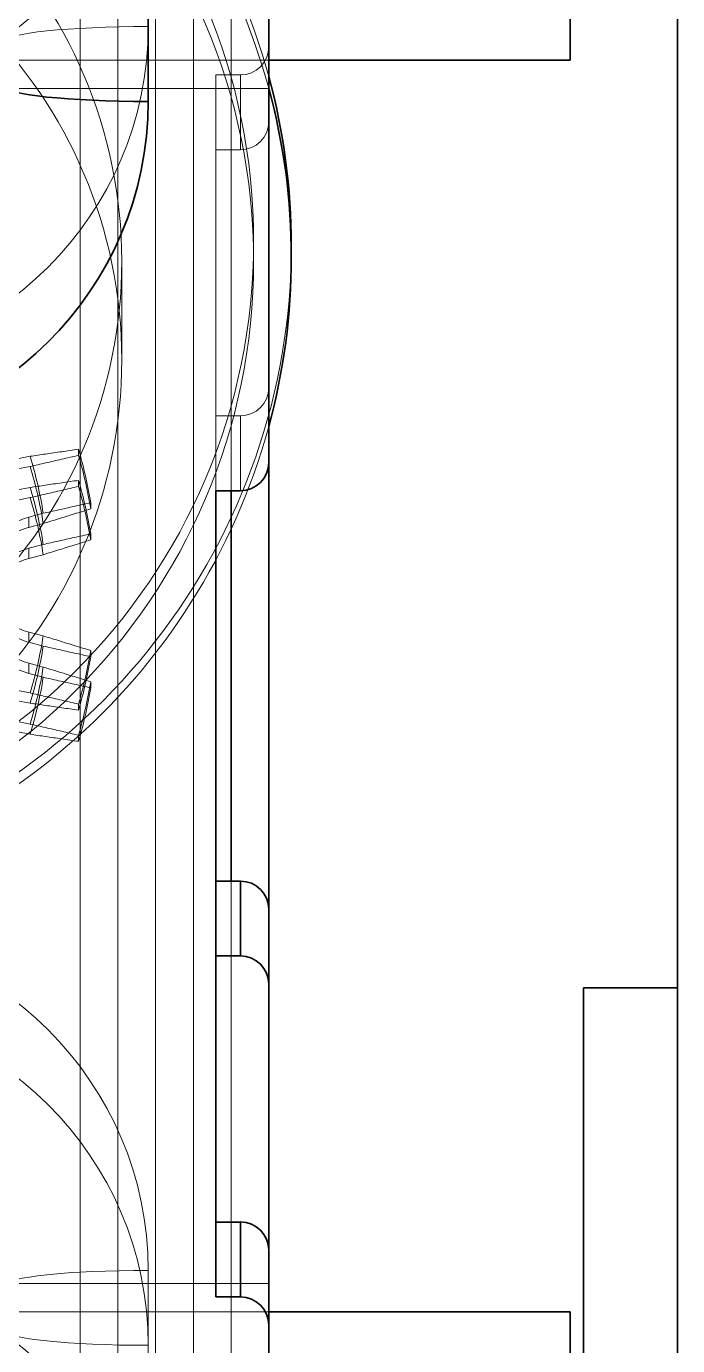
# Model space of a CAD drawing. Header units: millimetres. Extents: x 6115 to 12360, y 7255 to 12668.
# Drawn here: x 6190 to 6224.6, y 7711.3 to 7781.3 of the extents above; entities that cross this region are included whole.
import ezdxf

# ---------------------------------------------------------------- set-up
doc = ezdxf.new("R2010")
doc.units = ezdxf.units.MM
doc.layers.add('外形線', color=7, linetype='Continuous', lineweight=50)

msp = doc.modelspace()

# ---------------------------------------------------------------- linework, layer by layer
at = {"layer": '外形線', "linetype": 'Continuous', "lineweight": 35}
for p, q in [((6224.605, 10324.947), (6224.605, 7626.316)), ((6196.505, 7777.293), (6196.505, 7790.851)), ((6202.905, 7790.851), (6202.905, 7758.131)), ((6218.905, 7789.483), (6218.905, 7779.483)), ((6202.905, 7779.483), (6218.905, 7779.483)), ((6204.105, 7769.647), (6204.105, 7769.02)), ((6202.905, 7734.439), (6202.905, 7758.131)), ((6200.105, 7756.64), (6200.105, 7713.875)), ((6201.405, 7756.64), (6200.105, 7756.64)), ((6200.905, 7735.931), (6200.905, 7756.64)), ((6201.405, 7735.931), (6200.105, 7735.931)), ((6201.405, 7735.931), (6201.405, 7731.959)), ((6202.905, 7730.467), (6202.905, 7734.439)), ((6200.105, 7731.959), (6201.405, 7731.959)), ((6202.905, 7730.467), (6202.905, 7716.356)), ((6219.605, 7617.633), (6219.605, 7730.273)), ((6224.605, 7730.273), (6219.605, 7730.273)), ((6201.405, 7717.847), (6200.105, 7717.847)), ((6201.405, 7717.847), (6201.405, 7713.875)), ((6202.905, 7712.383), (6202.905, 7716.356)), ((6200.105, 7713.875), (6201.405, 7713.875)), ((6202.905, 7713.087), (6218.905, 7713.087)), ((6218.905, 7713.087), (6218.905, 7703.349)), ((6202.905, 7712.383), (6202.905, 7679.664))]:
    msp.add_line(p, q, dxfattribs=at).dxf.unprotected_set("ltscale", 0)
at = {"layer": '外形線', "linetype": 'Continuous', "lineweight": 18}
for p, q in [((6194.905, 7651.13), (6194.905, 10321.421)), ((6192.905, 7650.816), (6192.905, 10321.107)), ((6196.905, 10321.107), (6196.905, 7651.234)), ((6198.905, 7650.607), (6198.905, 7819.712)), ((6200.905, 7756.64), (6200.905, 7819.712)), ((6188.905, 7779.483), (6202.905, 7779.483)), ((6200.105, 7778.695), (6200.105, 7774.723)), ((6200.105, 7778.695), (6201.405, 7778.695)), ((6201.405, 7774.723), (6201.405, 7778.695)), ((6188.833, 7777.983), (6202.905, 7777.983)), ((6200.105, 7774.723), (6200.105, 7760.612)), ((6201.405, 7774.723), (6200.105, 7774.723)), ((6195.105, 7763.585), (6195.105, 7768.811)), ((6200.105, 7760.612), (6200.105, 7756.64)), ((6200.105, 7760.612), (6201.405, 7760.612)), ((6201.405, 7756.64), (6201.405, 7760.612)), ((6189.476, 7758.323), (6190.242, 7758.467)), ((6192.81, 7758.841), (6192.81, 7758.515)), ((6190.242, 7757.923), (6189.476, 7757.779)), ((6192.81, 7757.19), (6192.81, 7756.864)), ((6189.476, 7756.671), (6190.242, 7756.815)), ((6190.242, 7756.272), (6189.476, 7756.128)), ((6193.461, 7755.68), (6193.461, 7756.006)), ((6190.936, 7755.442), (6190.183, 7755.241)), ((6190.183, 7754.698), (6190.183, 7755.241)), ((6190.183, 7754.698), (6190.936, 7754.898)), ((6193.461, 7754.028), (6193.461, 7754.354)), ((6190.936, 7753.79), (6190.183, 7753.59)), ((6190.183, 7753.046), (6190.183, 7753.59)), ((6190.183, 7753.046), (6190.936, 7753.247)), ((6190.183, 7748.598), (6190.183, 7749.141)), ((6190.183, 7749.141), (6190.936, 7748.94)), ((6190.936, 7748.397), (6190.183, 7748.598)), ((6193.461, 7748.159), (6193.461, 7747.833)), ((6190.183, 7747.49), (6190.936, 7747.289)), ((6190.183, 7746.946), (6190.183, 7747.49)), ((6190.936, 7746.745), (6190.183, 7746.946)), ((6193.461, 7746.507), (6193.461, 7746.181)), ((6190.242, 7745.915), (6189.476, 7746.059)), ((6189.476, 7745.516), (6190.242, 7745.372)), ((6192.81, 7744.997), (6192.81, 7745.323)), ((6190.242, 7744.264), (6189.476, 7744.408)), ((6189.476, 7743.864), (6190.242, 7743.72)), ((6192.81, 7743.346), (6192.81, 7743.672)), ((6200.905, 7647.889), (6200.905, 7735.931)), ((6196.505, 7715.278), (6196.505, 7711.306)), ((6188.833, 7714.587), (6202.905, 7714.587)), ((6188.905, 7713.087), (6202.905, 7713.087)), ((6196.505, 7697.747), (6196.505, 7711.306))]:
    msp.add_line(p, q, dxfattribs=at).dxf.unprotected_set("ltscale", 0)
for points in [[(6190.242, 7758.467), (6190.343, 7758.482), (6190.445, 7758.496), (6190.547, 7758.511), (6190.65, 7758.526), (6190.753, 7758.541), (6190.857, 7758.557), (6190.961, 7758.572), (6191.066, 7758.587), (6191.171, 7758.602), (6191.276, 7758.618), (6191.383, 7758.633), (6191.489, 7758.649), (6191.596, 7758.664), (6191.704, 7758.68), (6191.812, 7758.696), (6191.921, 7758.712), (6192.03, 7758.728), (6192.14, 7758.744), (6192.25, 7758.76), (6192.361, 7758.776), (6192.473, 7758.792), (6192.584, 7758.809), (6192.697, 7758.825), (6192.81, 7758.841)], [(6192.81, 7758.515), (6192.697, 7758.489), (6192.584, 7758.463), (6192.473, 7758.438), (6192.361, 7758.412), (6192.25, 7758.386), (6192.14, 7758.361), (6192.03, 7758.336), (6191.921, 7758.31), (6191.812, 7758.285), (6191.704, 7758.26), (6191.596, 7758.236), (6191.489, 7758.211), (6191.383, 7758.186), (6191.276, 7758.162), (6191.171, 7758.137), (6191.066, 7758.113), (6190.961, 7758.089), (6190.857, 7758.065), (6190.753, 7758.041), (6190.65, 7758.017), (6190.547, 7757.994), (6190.445, 7757.97), (6190.343, 7757.947), (6190.242, 7757.923)], [(6190.242, 7756.815), (6190.343, 7756.83), (6190.445, 7756.845), (6190.547, 7756.86), (6190.65, 7756.875), (6190.753, 7756.89), (6190.857, 7756.905), (6190.961, 7756.92), (6191.066, 7756.935), (6191.171, 7756.951), (6191.276, 7756.966), (6191.383, 7756.982), (6191.489, 7756.997), (6191.596, 7757.013), (6191.704, 7757.029), (6191.812, 7757.044), (6191.921, 7757.06), (6192.03, 7757.076), (6192.14, 7757.092), (6192.25, 7757.108), (6192.361, 7757.124), (6192.473, 7757.141), (6192.584, 7757.157), (6192.697, 7757.173), (6192.81, 7757.19)], [(6192.81, 7756.864), (6192.697, 7756.838), (6192.584, 7756.812), (6192.473, 7756.786), (6192.361, 7756.76), (6192.25, 7756.735), (6192.14, 7756.709), (6192.03, 7756.684), (6191.921, 7756.659), (6191.812, 7756.634), (6191.704, 7756.609), (6191.596, 7756.584), (6191.489, 7756.559), (6191.383, 7756.535), (6191.276, 7756.51), (6191.171, 7756.486), (6191.066, 7756.462), (6190.961, 7756.438), (6190.857, 7756.414), (6190.753, 7756.39), (6190.65, 7756.366), (6190.547, 7756.342), (6190.445, 7756.319), (6190.343, 7756.295), (6190.242, 7756.272)], [(6193.461, 7756.006), (6193.35, 7755.981), (6193.239, 7755.956), (6193.129, 7755.932), (6193.02, 7755.907), (6192.911, 7755.883), (6192.802, 7755.859), (6192.694, 7755.835), (6192.587, 7755.811), (6192.48, 7755.787), (6192.374, 7755.763), (6192.268, 7755.739), (6192.162, 7755.716), (6192.057, 7755.692), (6191.953, 7755.669), (6191.849, 7755.646), (6191.746, 7755.623), (6191.643, 7755.6), (6191.54, 7755.577), (6191.439, 7755.554), (6191.337, 7755.531), (6191.236, 7755.509), (6191.135, 7755.486), (6191.035, 7755.464), (6190.936, 7755.442)], [(6190.936, 7754.898), (6191.035, 7754.929), (6191.135, 7754.96), (6191.236, 7754.991), (6191.337, 7755.022), (6191.439, 7755.054), (6191.54, 7755.085), (6191.643, 7755.117), (6191.746, 7755.149), (6191.849, 7755.181), (6191.953, 7755.213), (6192.057, 7755.245), (6192.162, 7755.278), (6192.268, 7755.31), (6192.374, 7755.343), (6192.48, 7755.376), (6192.587, 7755.409), (6192.694, 7755.442), (6192.802, 7755.476), (6192.911, 7755.509), (6193.02, 7755.543), (6193.129, 7755.577), (6193.239, 7755.611), (6193.35, 7755.645), (6193.461, 7755.68)], [(6193.461, 7754.354), (6193.35, 7754.329), (6193.239, 7754.305), (6193.129, 7754.28), (6193.02, 7754.256), (6192.911, 7754.231), (6192.802, 7754.207), (6192.694, 7754.183), (6192.587, 7754.159), (6192.48, 7754.135), (6192.374, 7754.111), (6192.268, 7754.088), (6192.162, 7754.064), (6192.057, 7754.041), (6191.953, 7754.017), (6191.849, 7753.994), (6191.746, 7753.971), (6191.643, 7753.948), (6191.54, 7753.925), (6191.439, 7753.902), (6191.337, 7753.88), (6191.236, 7753.857), (6191.135, 7753.835), (6191.035, 7753.812), (6190.936, 7753.79)], [(6190.936, 7753.247), (6191.035, 7753.277), (6191.135, 7753.308), (6191.236, 7753.34), (6191.337, 7753.371), (6191.439, 7753.402), (6191.54, 7753.434), (6191.643, 7753.465), (6191.746, 7753.497), (6191.849, 7753.529), (6191.953, 7753.561), (6192.057, 7753.594), (6192.162, 7753.626), (6192.268, 7753.659), (6192.374, 7753.692), (6192.48, 7753.725), (6192.587, 7753.758), (6192.694, 7753.791), (6192.802, 7753.824), (6192.911, 7753.858), (6193.02, 7753.892), (6193.129, 7753.925), (6193.239, 7753.96), (6193.35, 7753.994), (6193.461, 7754.028)], [(6190.936, 7748.94), (6191.035, 7748.91), (6191.135, 7748.879), (6191.236, 7748.848), (6191.337, 7748.816), (6191.439, 7748.785), (6191.54, 7748.753), (6191.643, 7748.722), (6191.746, 7748.69), (6191.849, 7748.658), (6191.953, 7748.626), (6192.057, 7748.593), (6192.162, 7748.561), (6192.268, 7748.528), (6192.374, 7748.495), (6192.48, 7748.462), (6192.587, 7748.429), (6192.694, 7748.396), (6192.802, 7748.363), (6192.911, 7748.329), (6193.02, 7748.295), (6193.129, 7748.262), (6193.239, 7748.227), (6193.35, 7748.193), (6193.461, 7748.159)], [(6193.461, 7747.833), (6193.35, 7747.858), (6193.239, 7747.882), (6193.129, 7747.907), (6193.02, 7747.931), (6192.911, 7747.956), (6192.802, 7747.98), (6192.694, 7748.004), (6192.587, 7748.028), (6192.48, 7748.052), (6192.374, 7748.076), (6192.268, 7748.099), (6192.162, 7748.123), (6192.057, 7748.146), (6191.953, 7748.17), (6191.849, 7748.193), (6191.746, 7748.216), (6191.643, 7748.239), (6191.54, 7748.262), (6191.439, 7748.285), (6191.337, 7748.307), (6191.236, 7748.33), (6191.135, 7748.352), (6191.035, 7748.375), (6190.936, 7748.397)], [(6190.936, 7747.289), (6191.035, 7747.258), (6191.135, 7747.227), (6191.236, 7747.196), (6191.337, 7747.165), (6191.439, 7747.133), (6191.54, 7747.102), (6191.643, 7747.07), (6191.746, 7747.038), (6191.849, 7747.006), (6191.953, 7746.974), (6192.057, 7746.942), (6192.162, 7746.909), (6192.268, 7746.877), (6192.374, 7746.844), (6192.48, 7746.811), (6192.587, 7746.778), (6192.694, 7746.745), (6192.802, 7746.711), (6192.911, 7746.678), (6193.02, 7746.644), (6193.129, 7746.61), (6193.239, 7746.576), (6193.35, 7746.542), (6193.461, 7746.507)], [(6193.461, 7746.181), (6193.35, 7746.206), (6193.239, 7746.231), (6193.129, 7746.255), (6193.02, 7746.28), (6192.911, 7746.304), (6192.802, 7746.328), (6192.694, 7746.352), (6192.587, 7746.376), (6192.48, 7746.4), (6192.374, 7746.424), (6192.268, 7746.448), (6192.162, 7746.471), (6192.057, 7746.495), (6191.953, 7746.518), (6191.849, 7746.541), (6191.746, 7746.564), (6191.643, 7746.587), (6191.54, 7746.61), (6191.439, 7746.633), (6191.337, 7746.656), (6191.236, 7746.678), (6191.135, 7746.701), (6191.035, 7746.723), (6190.936, 7746.745)], [(6192.81, 7745.323), (6192.697, 7745.349), (6192.584, 7745.375), (6192.473, 7745.401), (6192.361, 7745.427), (6192.25, 7745.452), (6192.14, 7745.478), (6192.03, 7745.503), (6191.921, 7745.528), (6191.812, 7745.553), (6191.704, 7745.578), (6191.596, 7745.603), (6191.489, 7745.628), (6191.383, 7745.652), (6191.276, 7745.677), (6191.171, 7745.701), (6191.066, 7745.725), (6190.961, 7745.749), (6190.857, 7745.774), (6190.753, 7745.797), (6190.65, 7745.821), (6190.547, 7745.845), (6190.445, 7745.868), (6190.343, 7745.892), (6190.242, 7745.915)], [(6190.242, 7745.372), (6190.343, 7745.357), (6190.445, 7745.342), (6190.547, 7745.327), (6190.65, 7745.312), (6190.753, 7745.297), (6190.857, 7745.282), (6190.961, 7745.267), (6191.066, 7745.252), (6191.171, 7745.236), (6191.276, 7745.221), (6191.383, 7745.205), (6191.489, 7745.19), (6191.596, 7745.174), (6191.704, 7745.158), (6191.812, 7745.143), (6191.921, 7745.127), (6192.03, 7745.111), (6192.14, 7745.095), (6192.25, 7745.079), (6192.361, 7745.063), (6192.473, 7745.046), (6192.584, 7745.03), (6192.697, 7745.014), (6192.81, 7744.997)], [(6192.81, 7743.672), (6192.697, 7743.698), (6192.584, 7743.724), (6192.473, 7743.749), (6192.361, 7743.775), (6192.25, 7743.801), (6192.14, 7743.826), (6192.03, 7743.851), (6191.921, 7743.877), (6191.812, 7743.902), (6191.704, 7743.927), (6191.596, 7743.951), (6191.489, 7743.976), (6191.383, 7744.001), (6191.276, 7744.025), (6191.171, 7744.05), (6191.066, 7744.074), (6190.961, 7744.098), (6190.857, 7744.122), (6190.753, 7744.146), (6190.65, 7744.17), (6190.547, 7744.193), (6190.445, 7744.217), (6190.343, 7744.24), (6190.242, 7744.264)], [(6190.242, 7743.72), (6190.343, 7743.705), (6190.445, 7743.691), (6190.547, 7743.676), (6190.65, 7743.661), (6190.753, 7743.646), (6190.857, 7743.63), (6190.961, 7743.615), (6191.066, 7743.6), (6191.171, 7743.585), (6191.276, 7743.569), (6191.383, 7743.554), (6191.489, 7743.538), (6191.596, 7743.523), (6191.704, 7743.507), (6191.812, 7743.491), (6191.921, 7743.475), (6192.03, 7743.459), (6192.14, 7743.443), (6192.25, 7743.427), (6192.361, 7743.411), (6192.473, 7743.395), (6192.584, 7743.378), (6192.697, 7743.362), (6192.81, 7743.346)]]:
    msp.add_lwpolyline(points, dxfattribs=at).dxf.unprotected_set("ltscale", 0)
for centre, major_axis, ratio, start_param, end_param in [((6169.605, 7769.647), (-34.5, 0), 0.994522, 3.406115, 6.796093), ((6169.605, 7769.02), (34.5, 0), 0.994522, 0.264523, 3.6545), ((6178.338, 7795.376), (18.167, 0), 0.994522, 4.854148, 6.283185), ((6178.338, 7781.265), (18.167, 0), 0.994522, 4.712389, 6.283185), ((6196.505, 7780.47), (-7.6, 0), 0.104528, 4.712389, 6.283185), ((6201.405, 7780.187), (1.5, 0), 0.994522, 4.712389, 6.283185), ((6201.405, 7776.215), (1.5, 0), 0.994522, 4.712389, 6.283185), ((6169.605, 7769.647), (34.5, 0), 0.994522, 3.6545, 6.283185), ((6201.405, 7762.104), (1.5, 0), 0.994522, 4.712389, 6.283185), ((6169.605, 7769.02), (34.5, 0), 0.994522, 3.6545, 6.018663), ((6169.605, 7752.191), (21.58, 0), 0.994522, 0.152046, 0.296753), ((6169.605, 7752.082), (24.18, 0), 0.994522, 0.163888, 0.284911), ((6169.605, 7751.756), (24.18, 0), 0.994522, 0.163888, 0.284911), ((6169.605, 7751.648), (21.58, 0), 0.994522, 0.152046, 0.296753), ((6169.605, 7750.431), (24.18, 0), 0.994522, 0.163888, 0.284911), ((6169.605, 7750.54), (21.58, 0), 0.994522, 0.152046, 0.296753), ((6169.605, 7749.996), (21.58, 0), 0.994522, 0.152046, 0.296753), ((6169.605, 7750.105), (24.18, 0), 0.994522, 0.163888, 0.284911), ((6191.005, 7752.191), (-3.065, -0.826), 0.995254, 4.712389, 7.330383), ((6191.005, 7751.648), (-3.065, 0.826), 0.995254, 5.235988, 7.853982), ((6191.005, 7750.54), (-3.065, -0.826), 0.995254, 4.712389, 7.330383), ((6191.005, 7749.996), (-3.065, 0.826), 0.995254, 5.235988, 7.853982), ((6169.605, 7752.191), (21.58, 0), 0.994522, 5.986432, 6.131139), ((6169.605, 7751.648), (21.58, 0), 0.994522, 5.986432, 6.131139), ((6169.605, 7752.082), (24.18, 0), 0.994522, 5.998274, 6.119298), ((6169.605, 7750.54), (21.58, 0), 0.994522, 5.986432, 6.131139), ((6169.605, 7751.756), (24.18, 0), 0.994522, 5.998274, 6.119298), ((6169.605, 7749.996), (21.58, 0), 0.994522, 5.986432, 6.131139), ((6169.605, 7750.431), (24.18, 0), 0.994522, 5.998274, 6.119298), ((6169.605, 7750.105), (24.18, 0), 0.994522, 5.998274, 6.119298), ((6178.338, 7715.278), (18.167, 0), 0.994522, 0, 1.570796), ((6178.338, 7711.306), (18.167, 0), 0.994522, 0, 1.570796), ((6178.338, 7697.194), (18.167, 0), 0.994522, 0, 1.570796), ((6196.505, 7714.483), (-7.6, 0), 0.104528, 4.712389, 6.283185), ((6196.505, 7712.1), (-7.6, 0), 0.104528, 0, 1.570796)]:
    msp.add_ellipse(centre, major_axis=major_axis, ratio=ratio, start_param=start_param, end_param=end_param, dxfattribs=at).dxf.unprotected_set("ltscale", 0)
for centre, major_axis in [((6169.605, 7769.856), (-32.5, 0)), ((6169.605, 7768.811), (-32.5, 0)), ((6169.605, 7768.811), (-25.5, 0)), ((6169.605, 7763.585), (-25.5, 0))]:
    msp.add_ellipse(centre, major_axis=major_axis, ratio=0.994522, dxfattribs=at).dxf.unprotected_set("ltscale", 0)
at = {"layer": '外形線', "linetype": 'Continuous', "lineweight": 35}
for centre, major_axis, ratio, start_param, end_param in [((6196.505, 7778.087), (-7.6, 0), 0.104528, 0, 1.570796), ((6169.605, 7769.647), (34.5, 0), 0.994522, 0, 0.264523), ((6169.605, 7769.02), (34.5, 0), 0.994522, 6.018663, 6.547708), ((6178.338, 7777.293), (18.167, 0), 0.994522, 4.712389, 6.283185), ((6201.405, 7758.131), (1.5, 0), 0.994522, 4.712389, 6.283185), ((6201.405, 7734.439), (1.5, 0), 0.994522, 0, 1.570796), ((6201.405, 7730.467), (1.5, 0), 0.994522, 0, 1.570796), ((6201.405, 7716.356), (1.5, 0), 0.994522, 0, 1.570796), ((6201.405, 7712.383), (1.5, 0), 0.994522, 0, 1.570796)]:
    msp.add_ellipse(centre, major_axis=major_axis, ratio=ratio, start_param=start_param, end_param=end_param, dxfattribs=at).dxf.unprotected_set("ltscale", 0)

doc.saveas('drawing.dxf')
